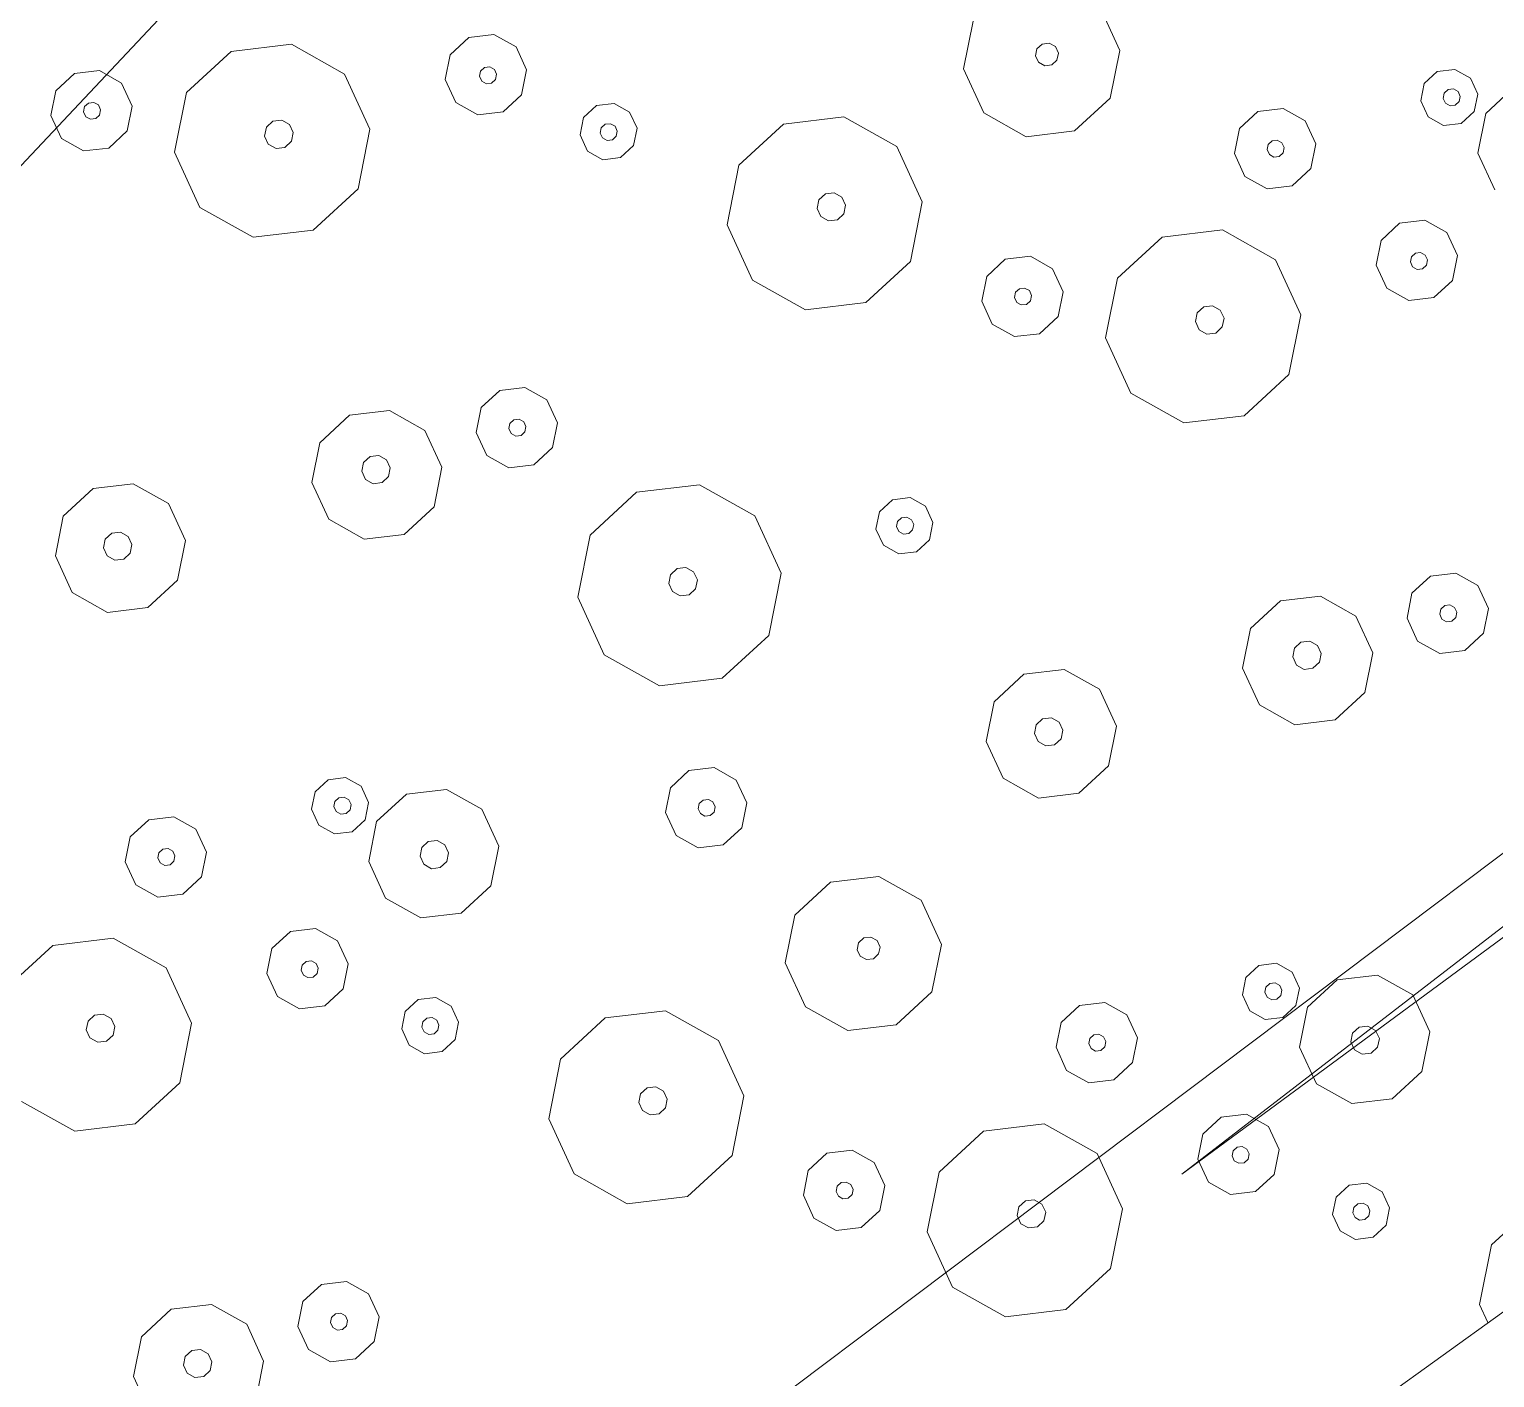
# Model space of a CAD drawing. Header units: metres. Extents: x -2858 to 512, y -1995 to 1252.
# Drawn here: x -552.408 to -549.546, y 356.21 to 358.844 of the extents above; entities that cross this region are included whole.
import ezdxf

# ---------------------------------------------------------------- set-up
doc = ezdxf.new("R2010")
doc.units = ezdxf.units.M
doc.layers.add('Calque commun', color=7, linetype='Continuous')
doc.layers.add('Calque7', color=7, linetype='Continuous')

# ---------------------------------------------------------------- blocks, each defined once
blk = doc.blocks.new('geometrebondepartleger')
at = {"layer": 'Calque7', "color": 1, "linetype": 'Continuous', "lineweight": 9}
blk.add_polyline3d([(141.2008, 124.9129, 79), (146.0805, 124.0046, 79), (151.5015, 122.9015, 79), (157.3363, 121.7891, 79), (165.9825, 119.9858, 79), (155.3815, 121.9588, 79), (170.0435, 119.0562, 79)], dxfattribs=at)
blk = doc.blocks.new('pattern')
at = {"layer": 'Calque commun', "color": 54, "linetype": 'Continuous', "lineweight": 9}
for p, q in [((95.5685, 109.3011), (95.553, 109.2654)), ((95.553, 109.2654), (95.4509, 109.2051)), ((95.4509, 109.2051), (95.3327, 109.2164)), ((95.5161, 108.9769), (95.5299, 109.0087)), ((95.5299, 109.0087), (95.5597, 109.0263)), ((95.5597, 109.0263), (95.5941, 109.023)), ((95.5941, 109.023), (95.6201, 109.0001)), ((95.5555, 108.9742), (95.5597, 108.9837)), ((95.5597, 108.9837), (95.5686, 108.989)), ((95.5686, 108.989), (95.5789, 108.988)), ((95.5789, 108.988), (95.5867, 108.9811)), ((95.5867, 108.9811), (95.589, 108.971)), ((95.6201, 109.0001), (95.6276, 108.9663)), ((95.5236, 108.9431), (95.5161, 108.9769)), ((95.5578, 108.964), (95.5555, 108.9742)), ((95.5656, 108.9571), (95.5578, 108.964)), ((95.5759, 108.9562), (95.5656, 108.9571)), ((95.5848, 108.9614), (95.5759, 108.9562)), ((95.589, 108.971), (95.5848, 108.9614)), ((95.6276, 108.9663), (95.6138, 108.9345)), ((95.5496, 108.9202), (95.5236, 108.9431)), ((95.6138, 108.9345), (95.584, 108.9169)), ((95.584, 108.9169), (95.5496, 108.9202)), ((95.2211, 108.8376), (95.2892, 108.8778)), ((95.2892, 108.8778), (95.368, 108.8703)), ((95.368, 108.8703), (95.4273, 108.818)), ((95.1897, 108.765), (95.2211, 108.8376)), ((95.4273, 108.818), (95.4445, 108.7408)), ((95.2968, 108.7732), (95.3117, 108.782)), ((95.3117, 108.782), (95.3289, 108.7804)), ((95.3289, 108.7804), (95.3419, 108.7689)), ((95.5889, 108.772), (95.6314, 108.7971)), ((95.6314, 108.7971), (95.6806, 108.7924)), ((95.6806, 108.7924), (95.7177, 108.7597)), ((95.2069, 108.6878), (95.1897, 108.765)), ((95.2899, 108.7573), (95.2968, 108.7732)), ((95.2936, 108.7405), (95.2899, 108.7573)), ((95.3456, 108.752), (95.3388, 108.7362)), ((95.3419, 108.7689), (95.3456, 108.752)), ((95.5692, 108.7266), (95.5889, 108.772)), ((95.7177, 108.7597), (95.7285, 108.7114)), ((95.3066, 108.729), (95.2936, 108.7405)), ((95.3239, 108.7274), (95.3066, 108.729)), ((95.3388, 108.7362), (95.3239, 108.7274)), ((95.4445, 108.7408), (95.413, 108.6682)), ((95.5799, 108.6784), (95.5692, 108.7266)), ((95.6301, 108.7244), (95.6342, 108.7339)), ((95.6323, 108.7143), (95.6301, 108.7244)), ((95.6342, 108.7339), (95.6432, 108.7392)), ((95.6432, 108.7392), (95.6535, 108.7382)), ((95.6535, 108.7382), (95.6613, 108.7314)), ((95.6635, 108.7212), (95.6594, 108.7117)), ((95.6613, 108.7314), (95.6635, 108.7212)), ((95.6401, 108.7074), (95.6323, 108.7143)), ((95.6505, 108.7064), (95.6401, 108.7074)), ((95.6594, 108.7117), (95.6505, 108.7064)), ((95.7285, 108.7114), (95.7088, 108.6661)), ((95.2662, 108.6355), (95.2069, 108.6878)), ((95.413, 108.6682), (95.3449, 108.628)), ((95.617, 108.6456), (95.5799, 108.6784)), ((95.7088, 108.6661), (95.6662, 108.6409)), ((95.8792, 108.6212), (95.9814, 108.6815)), ((95.9814, 108.6815), (96.0995, 108.6703)), ((96.0995, 108.6703), (96.1885, 108.5917)), ((95.3449, 108.628), (95.2662, 108.6355)), ((95.6662, 108.6409), (95.617, 108.6456)), ((95.3275, 108.5911), (95.3573, 108.6087)), ((95.3573, 108.6087), (95.3917, 108.6054)), ((95.832, 108.5123), (95.8792, 108.6212)), ((95.3137, 108.5594), (95.3275, 108.5911)), ((95.3917, 108.6054), (95.4177, 108.5825)), ((95.4177, 108.5825), (95.4252, 108.5488)), ((96.1885, 108.5917), (96.2143, 108.4759)), ((95.3212, 108.5256), (95.3137, 108.5594)), ((95.3493, 108.559), (95.3535, 108.5685)), ((95.3516, 108.5489), (95.3493, 108.559)), ((95.3535, 108.5685), (95.3624, 108.5738)), ((95.3624, 108.5738), (95.3727, 108.5728)), ((95.3727, 108.5728), (95.3805, 108.566)), ((95.3828, 108.5558), (95.3787, 108.5463)), ((95.3805, 108.566), (95.3828, 108.5558)), ((95.3472, 108.5027), (95.3212, 108.5256)), ((95.3594, 108.542), (95.3516, 108.5489)), ((95.3697, 108.541), (95.3594, 108.542)), ((95.3787, 108.5463), (95.3697, 108.541)), ((95.4252, 108.5488), (95.4114, 108.517)), ((95.9842, 108.514), (95.9991, 108.5228)), ((95.9991, 108.5228), (96.0163, 108.5211)), ((96.0163, 108.5211), (96.0293, 108.5097)), ((95.3816, 108.4994), (95.3472, 108.5027)), ((95.4114, 108.517), (95.3816, 108.4994)), ((95.8578, 108.3965), (95.832, 108.5123)), ((95.9773, 108.4981), (95.9842, 108.514)), ((95.9811, 108.4812), (95.9773, 108.4981)), ((96.0331, 108.4928), (96.0262, 108.4769)), ((96.0293, 108.5097), (96.0331, 108.4928)), ((95.994, 108.4698), (95.9811, 108.4812)), ((96.0113, 108.4681), (95.994, 108.4698)), ((96.0262, 108.4769), (96.0113, 108.4681)), ((96.2143, 108.4759), (96.1671, 108.367)), ((95.6108, 108.4201), (95.6534, 108.4453)), ((95.6534, 108.4453), (95.7026, 108.4406)), ((95.7026, 108.4406), (95.7396, 108.4079)), ((95.5911, 108.3748), (95.6108, 108.4201)), ((95.7396, 108.4079), (95.7504, 108.3596)), ((94.5289, 108.3715), (94.5715, 108.3966)), ((94.5715, 108.3966), (94.6207, 108.3919)), ((94.6207, 108.3919), (94.6578, 108.3592)), ((95.6533, 108.3696), (95.6574, 108.3792)), ((95.6574, 108.3792), (95.6664, 108.3844)), ((95.6664, 108.3844), (95.6767, 108.3835)), ((95.6767, 108.3835), (95.6845, 108.3766)), ((95.9468, 108.3179), (95.8578, 108.3965)), ((94.5092, 108.3261), (94.5289, 108.3715)), ((94.6578, 108.3592), (94.6685, 108.3109)), ((95.6019, 108.3265), (95.5911, 108.3748)), ((95.6556, 108.3595), (95.6533, 108.3696)), ((95.6633, 108.3526), (95.6556, 108.3595)), ((95.6737, 108.3517), (95.6633, 108.3526)), ((95.6826, 108.3569), (95.6737, 108.3517)), ((95.6868, 108.3665), (95.6826, 108.3569)), ((95.6845, 108.3766), (95.6868, 108.3665)), ((95.7504, 108.3596), (95.7307, 108.3142)), ((96.1671, 108.367), (96.0649, 108.3067)), ((94.52, 108.2779), (94.5092, 108.3261)), ((94.5714, 108.321), (94.5755, 108.3305)), ((94.5737, 108.3109), (94.5714, 108.321)), ((94.5755, 108.3305), (94.5845, 108.3358)), ((94.5845, 108.3358), (94.5948, 108.3348)), ((94.5948, 108.3348), (94.6026, 108.3279)), ((94.6026, 108.3279), (94.6049, 108.3178)), ((95.6389, 108.2938), (95.6019, 108.3265)), ((94.5815, 108.304), (94.5737, 108.3109)), ((94.5918, 108.303), (94.5815, 108.304)), ((94.6007, 108.3083), (94.5918, 108.303)), ((94.6049, 108.3178), (94.6007, 108.3083)), ((94.6685, 108.3109), (94.6488, 108.2656)), ((94.7439, 108.2611), (94.8121, 108.3013)), ((94.8121, 108.3013), (94.8908, 108.2938)), ((94.8908, 108.2938), (94.9501, 108.2415)), ((95.6881, 108.2891), (95.6389, 108.2938)), ((95.7307, 108.3142), (95.6881, 108.2891)), ((96.0649, 108.3067), (95.9468, 108.3179)), ((94.557, 108.2451), (94.52, 108.2779)), ((94.6488, 108.2656), (94.6063, 108.2404)), ((96.1551, 108.2452), (96.1977, 108.2703)), ((96.1977, 108.2703), (96.2469, 108.2656)), ((96.2469, 108.2656), (96.284, 108.2329)), ((94.6063, 108.2404), (94.557, 108.2451)), ((94.7125, 108.1885), (94.7439, 108.2611)), ((94.9501, 108.2415), (94.9673, 108.1643)), ((96.1354, 108.1998), (96.1551, 108.2452)), ((96.2017, 108.2042), (96.2107, 108.2095)), ((96.2107, 108.2095), (96.221, 108.2085)), ((96.221, 108.2085), (96.2288, 108.2016)), ((96.284, 108.2329), (96.2947, 108.1846)), ((94.7297, 108.1113), (94.7125, 108.1885)), ((94.8055, 108.1712), (94.8124, 108.187)), ((94.8124, 108.187), (94.8273, 108.1958)), ((94.8273, 108.1958), (94.8445, 108.1942)), ((94.8445, 108.1942), (94.8575, 108.1828)), ((94.8575, 108.1828), (94.8612, 108.1659)), ((96.1462, 108.1515), (96.1354, 108.1998)), ((96.1976, 108.1947), (96.2017, 108.2042)), ((96.1999, 108.1845), (96.1976, 108.1947)), ((96.2077, 108.1777), (96.1999, 108.1845)), ((96.218, 108.1767), (96.2077, 108.1777)), ((96.2269, 108.182), (96.218, 108.1767)), ((96.2311, 108.1915), (96.2269, 108.182)), ((96.2288, 108.2016), (96.2311, 108.1915)), ((96.2947, 108.1846), (96.275, 108.1393)), ((94.8092, 108.1543), (94.8055, 108.1712)), ((94.8222, 108.1428), (94.8092, 108.1543)), ((94.8543, 108.15), (94.8394, 108.1412)), ((94.8612, 108.1659), (94.8543, 108.15)), ((94.9673, 108.1643), (94.9359, 108.0917)), ((96.1832, 108.1188), (96.1462, 108.1515)), ((94.8394, 108.1412), (94.8222, 108.1428)), ((96.275, 108.1393), (96.2325, 108.1141)), ((94.789, 108.059), (94.7297, 108.1113)), ((94.9359, 108.0917), (94.8677, 108.0515)), ((96.2325, 108.1141), (96.1832, 108.1188)), ((94.8677, 108.0515), (94.789, 108.059)), ((95.7302, 108.0132), (95.8119, 108.0614)), ((95.8119, 108.0614), (95.9064, 108.0524)), ((95.9064, 108.0524), (95.9776, 107.9896)), ((95.1845, 107.9836), (95.2526, 108.0238)), ((95.2526, 108.0238), (95.3314, 108.0163)), ((95.3314, 108.0163), (95.3907, 107.9639)), ((95.6924, 107.9261), (95.7302, 108.0132)), ((95.1531, 107.911), (95.1845, 107.9836)), ((95.9776, 107.9896), (95.9982, 107.8969)), ((96.2077, 107.9232), (96.3099, 107.9836)), ((96.3099, 107.9836), (96.428, 107.9723)), ((95.3907, 107.9639), (95.4079, 107.8867)), ((96.428, 107.9723), (96.517, 107.8938)), ((95.2604, 107.911), (95.2753, 107.9198)), ((95.2753, 107.9198), (95.2925, 107.9182)), ((95.713, 107.8334), (95.6924, 107.9261)), ((95.8086, 107.9147), (95.8141, 107.9274)), ((95.8141, 107.9274), (95.826, 107.9344)), ((95.826, 107.9344), (95.8398, 107.9331)), ((95.8398, 107.9331), (95.8502, 107.924)), ((95.8502, 107.924), (95.8532, 107.9105)), ((96.1605, 107.8144), (96.2077, 107.9232)), ((94.0557, 107.8668), (94.0982, 107.8919)), ((94.0982, 107.8919), (94.1475, 107.8872)), ((95.1702, 107.8338), (95.1531, 107.911)), ((95.2535, 107.8951), (95.2604, 107.911)), ((95.2572, 107.8782), (95.2535, 107.8951)), ((95.2925, 107.9182), (95.3055, 107.9067)), ((95.3055, 107.9067), (95.3092, 107.8898)), ((95.8116, 107.9012), (95.8086, 107.9147)), ((95.822, 107.892), (95.8116, 107.9012)), ((95.8358, 107.8907), (95.822, 107.892)), ((95.8477, 107.8978), (95.8358, 107.8907)), ((95.8532, 107.9105), (95.8477, 107.8978)), ((95.9982, 107.8969), (95.9604, 107.8098)), ((96.517, 107.8938), (96.5428, 107.778)), ((94.036, 107.8214), (94.0557, 107.8668)), ((94.1475, 107.8872), (94.1845, 107.8545)), ((95.2702, 107.8668), (95.2572, 107.8782)), ((95.2874, 107.8651), (95.2702, 107.8668)), ((95.3023, 107.8739), (95.2874, 107.8651)), ((95.3092, 107.8898), (95.3023, 107.8739)), ((95.4079, 107.8867), (95.3764, 107.8141)), ((93.9113, 107.8356), (93.8799, 107.763)), ((94.101, 107.8287), (94.11, 107.834)), ((94.11, 107.834), (94.1203, 107.833)), ((94.1845, 107.8545), (94.1953, 107.8062)), ((94.0468, 107.7732), (94.036, 107.8214)), ((94.0969, 107.8192), (94.101, 107.8287)), ((94.0992, 107.8091), (94.0969, 107.8192)), ((94.1069, 107.8022), (94.0992, 107.8091)), ((94.1262, 107.8065), (94.1173, 107.8012)), ((94.1203, 107.833), (94.1281, 107.8262)), ((94.1304, 107.816), (94.1262, 107.8065)), ((94.1281, 107.8262), (94.1304, 107.816)), ((94.1953, 107.8062), (94.1756, 107.7609)), ((95.2296, 107.7814), (95.1702, 107.8338)), ((95.3764, 107.8141), (95.3083, 107.7739)), ((95.7842, 107.7706), (95.713, 107.8334)), ((95.9604, 107.8098), (95.8787, 107.7616)), ((96.1863, 107.6985), (96.1605, 107.8144)), ((96.3058, 107.8002), (96.3127, 107.816)), ((96.3127, 107.816), (96.3276, 107.8248)), ((96.3276, 107.8248), (96.3448, 107.8232)), ((96.3448, 107.8232), (96.3578, 107.8117)), ((96.3578, 107.8117), (96.3615, 107.7948)), ((94.1173, 107.8012), (94.1069, 107.8022)), ((95.3083, 107.7739), (95.2296, 107.7814)), ((96.3095, 107.7833), (96.3058, 107.8002)), ((96.3225, 107.7718), (96.3095, 107.7833)), ((96.3546, 107.779), (96.3397, 107.7702)), ((96.3615, 107.7948), (96.3546, 107.779)), ((96.5428, 107.778), (96.4955, 107.6691)), ((93.8799, 107.763), (93.8117, 107.7228)), ((94.0838, 107.7404), (94.0468, 107.7732)), ((94.1756, 107.7609), (94.133, 107.7357)), ((94.3461, 107.716), (94.4482, 107.7763)), ((94.4482, 107.7763), (94.5664, 107.7651)), ((94.5664, 107.7651), (94.6553, 107.6865)), ((95.8787, 107.7616), (95.7842, 107.7706)), ((96.3397, 107.7702), (96.3225, 107.7718)), ((93.8117, 107.7228), (93.733, 107.7303)), ((94.133, 107.7357), (94.0838, 107.7404)), ((93.7943, 107.6859), (93.8241, 107.7035)), ((93.8241, 107.7035), (93.8585, 107.7002)), ((93.8585, 107.7002), (93.8845, 107.6773)), ((94.2989, 107.6071), (94.3461, 107.716)), ((96.2752, 107.62), (96.1863, 107.6985)), ((97.0046, 107.6803), (97.0471, 107.7055)), ((97.0471, 107.7055), (97.0964, 107.7008)), ((97.0964, 107.7008), (97.1334, 107.668)), ((93.7805, 107.6542), (93.7943, 107.6859)), ((93.8162, 107.6538), (93.8203, 107.6633)), ((93.8203, 107.6633), (93.8292, 107.6686)), ((93.8292, 107.6686), (93.8396, 107.6676)), ((93.8396, 107.6676), (93.8474, 107.6608)), ((93.8845, 107.6773), (93.892, 107.6436)), ((94.6553, 107.6865), (94.6811, 107.5707)), ((96.4955, 107.6691), (96.3934, 107.6087)), ((96.9849, 107.635), (97.0046, 107.6803)), ((97.1334, 107.668), (97.1442, 107.6198)), ((93.788, 107.6204), (93.7805, 107.6542)), ((93.8184, 107.6437), (93.8162, 107.6538)), ((93.8262, 107.6368), (93.8184, 107.6437)), ((93.8365, 107.6358), (93.8262, 107.6368)), ((93.8455, 107.6411), (93.8365, 107.6358)), ((93.8496, 107.6506), (93.8455, 107.6411)), ((93.8474, 107.6608), (93.8496, 107.6506)), ((93.892, 107.6436), (93.8782, 107.6118)), ((96.9956, 107.5867), (96.9849, 107.635)), ((97.0471, 107.6298), (97.0512, 107.6394)), ((97.0512, 107.6394), (97.0602, 107.6446)), ((97.0602, 107.6446), (97.0705, 107.6437)), ((97.0705, 107.6437), (97.0783, 107.6368)), ((97.0783, 107.6368), (97.0805, 107.6266)), ((93.814, 107.5975), (93.788, 107.6204)), ((93.8782, 107.6118), (93.8484, 107.5942)), ((94.3247, 107.4913), (94.2989, 107.6071)), ((94.4441, 107.5929), (94.451, 107.6088)), ((94.451, 107.6088), (94.4659, 107.6176)), ((94.4659, 107.6176), (94.4832, 107.6159)), ((94.4832, 107.6159), (94.4961, 107.6045)), ((96.3934, 107.6087), (96.2752, 107.62)), ((97.0493, 107.6197), (97.0471, 107.6298)), ((97.0571, 107.6128), (97.0493, 107.6197)), ((97.0675, 107.6118), (97.0571, 107.6128)), ((97.0764, 107.6171), (97.0675, 107.6118)), ((97.0805, 107.6266), (97.0764, 107.6171)), ((97.1442, 107.6198), (97.1245, 107.5744)), ((97.2196, 107.57), (97.2877, 107.6102)), ((93.8484, 107.5942), (93.814, 107.5975)), ((94.4479, 107.576), (94.4441, 107.5929)), ((94.4999, 107.5876), (94.493, 107.5717)), ((94.4961, 107.6045), (94.4999, 107.5876)), ((97.0327, 107.554), (96.9956, 107.5867)), ((94.4609, 107.5646), (94.4479, 107.576)), ((94.4781, 107.5629), (94.4609, 107.5646)), ((94.493, 107.5717), (94.4781, 107.5629)), ((94.6811, 107.5707), (94.6339, 107.4618)), ((95.778, 107.5459), (95.8206, 107.571)), ((95.8206, 107.571), (95.8698, 107.5663)), ((95.8698, 107.5663), (95.9069, 107.5336)), ((97.0819, 107.5493), (97.0327, 107.554)), ((97.1245, 107.5744), (97.0819, 107.5493)), ((97.1881, 107.4974), (97.2196, 107.57)), ((94.0776, 107.5149), (94.1202, 107.5401)), ((94.1202, 107.5401), (94.1694, 107.5354)), ((94.1694, 107.5354), (94.2065, 107.5027)), ((95.7584, 107.5005), (95.778, 107.5459)), ((95.9069, 107.5336), (95.9176, 107.4853)), ((94.0579, 107.4696), (94.0776, 107.5149)), ((94.2065, 107.5027), (94.2172, 107.4544)), ((94.4136, 107.4128), (94.3247, 107.4913)), ((95.7691, 107.4522), (95.7584, 107.5005)), ((95.8206, 107.4954), (95.8247, 107.5049)), ((95.8228, 107.4853), (95.8206, 107.4954)), ((95.8247, 107.5049), (95.8336, 107.5102)), ((95.8336, 107.5102), (95.844, 107.5092)), ((95.844, 107.5092), (95.8518, 107.5023)), ((95.854, 107.4922), (95.8499, 107.4827)), ((95.8518, 107.5023), (95.854, 107.4922)), ((97.2053, 107.4202), (97.1881, 107.4974)), ((97.2811, 107.48), (97.288, 107.4959)), ((97.288, 107.4959), (97.3029, 107.5047)), ((97.3029, 107.5047), (97.3202, 107.503)), ((97.3202, 107.503), (97.3331, 107.4916)), ((97.3331, 107.4916), (97.3369, 107.4747)), ((94.0687, 107.4213), (94.0579, 107.4696)), ((94.1201, 107.4644), (94.1243, 107.474)), ((94.1224, 107.4543), (94.1201, 107.4644)), ((94.1243, 107.474), (94.1332, 107.4793)), ((94.1332, 107.4793), (94.1435, 107.4783)), ((94.1435, 107.4783), (94.1513, 107.4714)), ((94.1513, 107.4714), (94.1536, 107.4613)), ((94.6339, 107.4618), (94.5317, 107.4015)), ((95.1273, 107.451), (95.1571, 107.4686)), ((95.1571, 107.4686), (95.1916, 107.4653)), ((95.1916, 107.4653), (95.2175, 107.4424)), ((95.8306, 107.4784), (95.8228, 107.4853)), ((95.8409, 107.4774), (95.8306, 107.4784)), ((95.8499, 107.4827), (95.8409, 107.4774)), ((95.9176, 107.4853), (95.898, 107.44)), ((97.2849, 107.4631), (97.2811, 107.48)), ((97.2979, 107.4517), (97.2849, 107.4631)), ((97.3369, 107.4747), (97.33, 107.4588)), ((97.443, 107.4731), (97.4115, 107.4005)), ((94.1302, 107.4474), (94.1224, 107.4543)), ((94.1405, 107.4465), (94.1302, 107.4474)), ((94.1494, 107.4517), (94.1405, 107.4465)), ((94.1536, 107.4613), (94.1494, 107.4517)), ((94.2172, 107.4544), (94.1975, 107.409)), ((95.1135, 107.4193), (95.1273, 107.451)), ((95.2175, 107.4424), (95.225, 107.4087)), ((95.8062, 107.4195), (95.7691, 107.4522)), ((95.898, 107.44), (95.8554, 107.4148)), ((97.3151, 107.45), (97.2979, 107.4517)), ((97.33, 107.4588), (97.3151, 107.45)), ((94.1058, 107.3886), (94.0687, 107.4213)), ((94.1975, 107.409), (94.155, 107.3839)), ((94.5317, 107.4015), (94.4136, 107.4128)), ((95.121, 107.3855), (95.1135, 107.4193)), ((95.1513, 107.4164), (95.1554, 107.4259)), ((95.1536, 107.4063), (95.1513, 107.4164)), ((95.1613, 107.3994), (95.1536, 107.4063)), ((95.1554, 107.4259), (95.1644, 107.4312)), ((95.1644, 107.4312), (95.1747, 107.4302)), ((95.1747, 107.4302), (95.1825, 107.4234)), ((95.1847, 107.4132), (95.1806, 107.4037)), ((95.1825, 107.4234), (95.1847, 107.4132)), ((95.225, 107.4087), (95.2113, 107.3769)), ((95.8554, 107.4148), (95.8062, 107.4195)), ((96.4586, 107.3805), (96.4724, 107.4123)), ((96.4724, 107.4123), (96.5022, 107.4299)), ((96.5022, 107.4299), (96.5366, 107.4266)), ((96.5366, 107.4266), (96.5626, 107.4037)), ((97.2646, 107.3678), (97.2053, 107.4202)), ((94.155, 107.3839), (94.1058, 107.3886)), ((95.147, 107.3626), (95.121, 107.3855)), ((95.1717, 107.3984), (95.1613, 107.3994)), ((95.1806, 107.4037), (95.1717, 107.3984)), ((95.2113, 107.3769), (95.1814, 107.3593)), ((96.4661, 107.3468), (96.4586, 107.3805)), ((96.498, 107.3778), (96.5022, 107.3873)), ((96.5003, 107.3677), (96.498, 107.3778)), ((96.5022, 107.3873), (96.5111, 107.3926)), ((96.5111, 107.3926), (96.5214, 107.3916)), ((96.5214, 107.3916), (96.5292, 107.3847)), ((96.5292, 107.3847), (96.5315, 107.3746)), ((96.5626, 107.4037), (96.5701, 107.3699)), ((97.4115, 107.4005), (97.3434, 107.3603)), ((94.6219, 107.34), (94.6645, 107.3651)), ((94.6645, 107.3651), (94.7137, 107.3604)), ((94.7137, 107.3604), (94.7508, 107.3277)), ((95.1814, 107.3593), (95.147, 107.3626)), ((95.399, 107.2967), (95.5054, 107.3595)), ((95.5054, 107.3595), (95.6285, 107.3478)), ((95.6285, 107.3478), (95.7211, 107.266)), ((96.5081, 107.3608), (96.5003, 107.3677)), ((96.5184, 107.3598), (96.5081, 107.3608)), ((96.5273, 107.3651), (96.5184, 107.3598)), ((96.5315, 107.3746), (96.5273, 107.3651)), ((96.5701, 107.3699), (96.5563, 107.3382)), ((97.3434, 107.3603), (97.2646, 107.3678)), ((94.6022, 107.2946), (94.6219, 107.34)), ((94.7508, 107.3277), (94.7615, 107.2794)), ((96.4921, 107.3239), (96.4661, 107.3468)), ((96.5265, 107.3206), (96.4921, 107.3239)), ((96.5563, 107.3382), (96.5265, 107.3206)), ((94.613, 107.2463), (94.6022, 107.2946)), ((94.6644, 107.2895), (94.6686, 107.299)), ((94.6686, 107.299), (94.6775, 107.3043)), ((94.6775, 107.3043), (94.6879, 107.3033)), ((94.6879, 107.3033), (94.6956, 107.2964)), ((94.6956, 107.2964), (94.6979, 107.2863)), ((95.3498, 107.1833), (95.399, 107.2967)), ((94.6667, 107.2793), (94.6644, 107.2895)), ((94.6745, 107.2725), (94.6667, 107.2793)), ((94.6848, 107.2715), (94.6745, 107.2725)), ((94.6938, 107.2768), (94.6848, 107.2715)), ((94.6979, 107.2863), (94.6938, 107.2768)), ((94.7615, 107.2794), (94.7419, 107.2341)), ((95.7211, 107.266), (95.748, 107.1453)), ((96.1636, 107.2412), (96.2317, 107.2815)), ((96.2317, 107.2815), (96.3105, 107.274)), ((96.3105, 107.274), (96.3698, 107.2216)), ((94.6501, 107.2136), (94.613, 107.2463)), ((94.7419, 107.2341), (94.6993, 107.2089)), ((96.1322, 107.1687), (96.1636, 107.2412)), ((94.6993, 107.2089), (94.6501, 107.2136)), ((96.3698, 107.2216), (96.387, 107.1444)), ((95.3767, 107.0626), (95.3498, 107.1833)), ((95.511, 107.1675), (95.5179, 107.1834)), ((95.5179, 107.1834), (95.5328, 107.1922)), ((95.5328, 107.1922), (95.5501, 107.1906)), ((95.5501, 107.1906), (95.563, 107.1791)), ((95.563, 107.1791), (95.5668, 107.1622)), ((96.2324, 107.161), (96.2393, 107.1769)), ((96.2393, 107.1769), (96.2542, 107.1857)), ((96.2542, 107.1857), (96.2714, 107.184)), ((96.2714, 107.184), (96.2844, 107.1726)), ((96.5313, 107.1756), (96.5739, 107.2008)), ((96.5739, 107.2008), (96.6231, 107.1961)), ((96.6231, 107.1961), (96.6602, 107.1633)), ((94.197, 107.108), (94.2787, 107.1562)), ((94.2787, 107.1562), (94.3732, 107.1472)), ((94.3732, 107.1472), (94.4444, 107.0844)), ((95.5148, 107.1507), (95.511, 107.1675)), ((95.5278, 107.1392), (95.5148, 107.1507)), ((95.5668, 107.1622), (95.5599, 107.1464)), ((96.1494, 107.0915), (96.1322, 107.1687)), ((96.2362, 107.1441), (96.2324, 107.161)), ((96.2881, 107.1557), (96.2812, 107.1398)), ((96.2844, 107.1726), (96.2881, 107.1557)), ((96.5117, 107.1302), (96.5313, 107.1756)), ((96.6602, 107.1633), (96.671, 107.1151)), ((95.545, 107.1376), (95.5278, 107.1392)), ((95.5599, 107.1464), (95.545, 107.1376)), ((95.748, 107.1453), (95.6989, 107.0319)), ((96.2491, 107.1326), (96.2362, 107.1441)), ((96.2663, 107.131), (96.2491, 107.1326)), ((96.2812, 107.1398), (96.2663, 107.131)), ((96.387, 107.1444), (96.3555, 107.0718)), ((96.5224, 107.082), (96.5117, 107.1302)), ((96.5726, 107.1281), (96.5767, 107.1376)), ((96.5748, 107.1179), (96.5726, 107.1281)), ((96.5767, 107.1376), (96.5856, 107.1429)), ((96.5856, 107.1429), (96.596, 107.1419)), ((96.596, 107.1419), (96.6038, 107.135)), ((96.606, 107.1249), (96.6019, 107.1153)), ((96.6038, 107.135), (96.606, 107.1249)), ((94.1592, 107.0209), (94.197, 107.108)), ((96.2087, 107.0391), (96.1494, 107.0915)), ((96.5826, 107.1111), (96.5748, 107.1179)), ((96.593, 107.1101), (96.5826, 107.1111)), ((96.6019, 107.1153), (96.593, 107.1101)), ((96.671, 107.1151), (96.6513, 107.0697)), ((94.4444, 107.0844), (94.465, 106.9917)), ((94.6745, 107.018), (94.7767, 107.0784)), ((94.7767, 107.0784), (94.8948, 107.0671)), ((94.8948, 107.0671), (94.9838, 106.9886)), ((95.4694, 106.9808), (95.3767, 107.0626)), ((96.3555, 107.0718), (96.2874, 107.0316)), ((96.5595, 107.0493), (96.5224, 107.082)), ((96.6513, 107.0697), (96.6087, 107.0446)), ((96.8217, 107.0248), (96.9239, 107.0852)), ((96.9239, 107.0852), (97.042, 107.0739)), ((97.042, 107.0739), (97.131, 106.9954)), ((96.2874, 107.0316), (96.2087, 107.0391)), ((96.6087, 107.0446), (96.5595, 107.0493)), ((94.2754, 107.0095), (94.2809, 107.0222)), ((94.2785, 106.996), (94.2754, 107.0095)), ((94.2809, 107.0222), (94.2929, 107.0293)), ((94.2929, 107.0293), (94.3066, 107.0279)), ((94.3066, 107.0279), (94.317, 107.0188)), ((94.32, 107.0053), (94.3145, 106.9926)), ((94.317, 107.0188), (94.32, 107.0053)), ((94.6273, 106.9092), (94.6745, 107.018)), ((95.6989, 107.0319), (95.5924, 106.9691)), ((96.27, 106.9948), (96.2998, 107.0124)), ((96.2998, 107.0124), (96.3342, 107.0091)), ((96.3342, 107.0091), (96.3602, 106.9862)), ((96.7745, 106.916), (96.8217, 107.0248)), ((94.2888, 106.9868), (94.2785, 106.996)), ((94.3026, 106.9855), (94.2888, 106.9868)), ((94.3145, 106.9926), (94.3026, 106.9855)), ((94.465, 106.9917), (94.4273, 106.9047)), ((94.9838, 106.9886), (95.0096, 106.8728)), ((95.5924, 106.9691), (95.4694, 106.9808)), ((96.2562, 106.963), (96.27, 106.9948)), ((96.296, 106.9722), (96.3049, 106.9775)), ((96.3049, 106.9775), (96.3152, 106.9765)), ((96.3152, 106.9765), (96.323, 106.9696)), ((96.3602, 106.9862), (96.3677, 106.9524)), ((97.131, 106.9954), (97.1568, 106.8795)), ((96.2637, 106.9292), (96.2562, 106.963)), ((96.2918, 106.9626), (96.296, 106.9722)), ((96.2941, 106.9525), (96.2918, 106.9626)), ((96.3019, 106.9456), (96.2941, 106.9525)), ((96.3212, 106.9499), (96.3122, 106.9447)), ((96.3253, 106.9595), (96.3212, 106.9499)), ((96.323, 106.9696), (96.3253, 106.9595)), ((96.3677, 106.9524), (96.3539, 106.9206)), ((94.7795, 106.9108), (94.7944, 106.9196)), ((94.7944, 106.9196), (94.8116, 106.918)), ((96.2896, 106.9063), (96.2637, 106.9292)), ((96.3122, 106.9447), (96.3019, 106.9456)), ((96.3539, 106.9206), (96.3241, 106.9031)), ((96.9267, 106.9176), (96.9416, 106.9264)), ((96.9416, 106.9264), (96.9588, 106.9248)), ((96.9588, 106.9248), (96.9718, 106.9133)), ((94.4273, 106.9047), (94.3455, 106.8564)), ((94.6531, 106.7934), (94.6273, 106.9092)), ((94.7726, 106.895), (94.7795, 106.9108)), ((94.7764, 106.8781), (94.7726, 106.895)), ((94.8116, 106.918), (94.8246, 106.9065)), ((94.8283, 106.8896), (94.8215, 106.8738)), ((94.8246, 106.9065), (94.8283, 106.8896)), ((96.3241, 106.9031), (96.2896, 106.9063)), ((96.8003, 106.8001), (96.7745, 106.916)), ((96.9198, 106.9017), (96.9267, 106.9176)), ((96.9236, 106.8848), (96.9198, 106.9017)), ((96.9756, 106.8964), (96.9687, 106.8806)), ((96.9718, 106.9133), (96.9756, 106.8964)), ((94.7893, 106.8666), (94.7764, 106.8781)), ((94.8066, 106.865), (94.7893, 106.8666)), ((94.8215, 106.8738), (94.8066, 106.865)), ((95.0096, 106.8728), (94.9624, 106.7639)), ((96.9365, 106.8734), (96.9236, 106.8848)), ((96.9538, 106.8718), (96.9365, 106.8734)), ((96.9687, 106.8806), (96.9538, 106.8718)), ((96.5533, 106.8238), (96.5958, 106.8489)), ((96.5958, 106.8489), (96.6451, 106.8442)), ((96.6451, 106.8442), (96.6821, 106.8115)), ((96.5336, 106.7784), (96.5533, 106.8238)), ((96.6821, 106.8115), (96.6929, 106.7632)), ((94.7421, 106.7148), (94.6531, 106.7934)), ((95.4517, 106.7298), (95.4714, 106.7751)), ((95.4714, 106.7751), (95.514, 106.8003)), ((95.514, 106.8003), (95.5632, 106.7956)), ((95.5632, 106.7956), (95.6003, 106.7628)), ((96.5444, 106.7301), (96.5336, 106.7784)), ((96.5958, 106.7733), (96.5999, 106.7828)), ((96.5999, 106.7828), (96.6089, 106.7881)), ((96.6089, 106.7881), (96.6192, 106.7871)), ((96.6192, 106.7871), (96.627, 106.7802)), ((96.627, 106.7802), (96.6292, 106.7701)), ((96.8893, 106.7216), (96.8003, 106.8001)), ((94.9624, 106.7639), (94.8602, 106.7036)), ((95.6003, 106.7628), (95.611, 106.7146)), ((96.5981, 106.7632), (96.5958, 106.7733)), ((96.6058, 106.7563), (96.5981, 106.7632)), ((96.6162, 106.7553), (96.6058, 106.7563)), ((96.6251, 106.7606), (96.6162, 106.7553)), ((96.6292, 106.7701), (96.6251, 106.7606)), ((96.6929, 106.7632), (96.6732, 106.7179)), ((95.4625, 106.6815), (95.4517, 106.7298)), ((95.5139, 106.7246), (95.518, 106.7342)), ((95.5162, 106.7145), (95.5139, 106.7246)), ((95.518, 106.7342), (95.527, 106.7394)), ((95.527, 106.7394), (95.5373, 106.7385)), ((95.5373, 106.7385), (95.5451, 106.7316)), ((95.5474, 106.7215), (95.5432, 106.7119)), ((95.5451, 106.7316), (95.5474, 106.7215)), ((96.5814, 106.6974), (96.5444, 106.7301)), ((96.6732, 106.7179), (96.6306, 106.6927)), ((97.0074, 106.7103), (96.8893, 106.7216)), ((94.8602, 106.7036), (94.7421, 106.7148)), ((95.524, 106.7076), (95.5162, 106.7145)), ((95.5343, 106.7066), (95.524, 106.7076)), ((95.5432, 106.7119), (95.5343, 106.7066)), ((95.611, 106.7146), (95.5913, 106.6692)), ((95.6864, 106.6648), (95.7546, 106.705)), ((95.7546, 106.705), (95.8333, 106.6975)), ((95.8333, 106.6975), (95.8926, 106.6451)), ((96.6306, 106.6927), (96.5814, 106.6974)), ((95.4995, 106.6488), (95.4625, 106.6815)), ((95.5913, 106.6692), (95.5488, 106.6441)), ((95.655, 106.5922), (95.6864, 106.6648)), ((95.5488, 106.6441), (95.4995, 106.6488)), ((95.8926, 106.6451), (95.9098, 106.5679)), ((95.6722, 106.515), (95.655, 106.5922)), ((95.748, 106.5748), (95.7549, 106.5907)), ((95.7517, 106.5579), (95.748, 106.5748)), ((95.7549, 106.5907), (95.7698, 106.5995)), ((95.7698, 106.5995), (95.787, 106.5978)), ((95.787, 106.5978), (95.7999, 106.5864)), ((95.7999, 106.5864), (95.8037, 106.5695)), ((95.7647, 106.5465), (95.7517, 106.5579)), ((95.7819, 106.5448), (95.7647, 106.5465)), ((95.7968, 106.5536), (95.7819, 106.5448)), ((95.8037, 106.5695), (95.7968, 106.5536)), ((95.9098, 106.5679), (95.8783, 106.4953)), ((94.9392, 106.5071), (94.969, 106.5247)), ((94.969, 106.5247), (95.0034, 106.5214)), ((95.0034, 106.5214), (95.0294, 106.4985)), ((94.9254, 106.4753), (94.9392, 106.5071)), ((95.0294, 106.4985), (95.0369, 106.4647)), ((95.7315, 106.4626), (95.6722, 106.515)), ((95.8783, 106.4953), (95.8102, 106.4551)), ((94.9329, 106.4416), (94.9254, 106.4753)), ((94.9649, 106.4726), (94.969, 106.4821)), ((94.9671, 106.4625), (94.9649, 106.4726)), ((94.9749, 106.4556), (94.9671, 106.4625)), ((94.969, 106.4821), (94.9779, 106.4874)), ((94.9779, 106.4874), (94.9883, 106.4864)), ((94.9883, 106.4864), (94.996, 106.4795)), ((94.9983, 106.4694), (94.9942, 106.4599)), ((94.996, 106.4795), (94.9983, 106.4694)), ((95.0369, 106.4647), (95.0231, 106.433)), ((95.8102, 106.4551), (95.7315, 106.4626)), ((94.9589, 106.4187), (94.9329, 106.4416)), ((94.9852, 106.4546), (94.9749, 106.4556)), ((94.9942, 106.4599), (94.9852, 106.4546)), ((95.0231, 106.433), (94.9933, 106.4154)), ((94.9933, 106.4154), (94.9589, 106.4187)), ((96.127, 106.3872), (96.1951, 106.4274)), ((96.1951, 106.4274), (96.2739, 106.4199)), ((96.2739, 106.4199), (96.3332, 106.3675)), ((96.0956, 106.3146), (96.127, 106.3872)), ((96.3332, 106.3675), (96.3504, 106.2903)), ((96.2029, 106.3146), (96.2178, 106.3234)), ((96.2178, 106.3234), (96.235, 106.3218)), ((96.235, 106.3218), (96.248, 106.3103)), ((94.9982, 106.2704), (95.0407, 106.2956)), ((95.0407, 106.2956), (95.09, 106.2909)), ((95.09, 106.2909), (95.127, 106.2581)), ((96.1128, 106.2374), (96.0956, 106.3146)), ((96.196, 106.2988), (96.2029, 106.3146)), ((96.1997, 106.2819), (96.196, 106.2988)), ((96.2517, 106.2934), (96.2448, 106.2776)), ((96.248, 106.3103), (96.2517, 106.2934)), ((96.3504, 106.2903), (96.3189, 106.2178)), ((94.9785, 106.2251), (94.9982, 106.2704)), ((96.2127, 106.2704), (96.1997, 106.2819)), ((96.2299, 106.2688), (96.2127, 106.2704)), ((96.2448, 106.2776), (96.2299, 106.2688)), ((95.0394, 106.2229), (95.0435, 106.2324)), ((95.0435, 106.2324), (95.0525, 106.2377)), ((95.0525, 106.2377), (95.0628, 106.2367)), ((95.0628, 106.2367), (95.0706, 106.2298)), ((95.127, 106.2581), (95.1378, 106.2099)), ((96.1721, 106.185), (96.1128, 106.2374)), ((94.9893, 106.1768), (94.9785, 106.2251)), ((95.0417, 106.2127), (95.0394, 106.2229)), ((95.0494, 106.2059), (95.0417, 106.2127)), ((95.0598, 106.2049), (95.0494, 106.2059)), ((95.0687, 106.2101), (95.0598, 106.2049)), ((95.0729, 106.2197), (95.0687, 106.2101)), ((95.0706, 106.2298), (95.0729, 106.2197)), ((95.1378, 106.2099), (95.1181, 106.1645)), ((96.3189, 106.2178), (96.2508, 106.1775)), ((95.0263, 106.1441), (94.9893, 106.1768)), ((95.2886, 106.1196), (95.3907, 106.18)), ((95.3907, 106.18), (95.5089, 106.1687)), ((96.2508, 106.1775), (96.1721, 106.185)), ((95.1181, 106.1645), (95.0755, 106.1394)), ((95.5089, 106.1687), (95.5978, 106.0902)), ((95.0755, 106.1394), (95.0263, 106.1441)), ((95.2413, 106.0108), (95.2886, 106.1196)), ((95.5978, 106.0902), (95.6236, 105.9743)), ((95.2672, 105.8949), (95.2413, 106.0108)), ((95.3866, 105.9965), (95.3935, 106.0124)), ((95.3935, 106.0124), (95.4084, 106.0212)), ((95.4084, 106.0212), (95.4257, 106.0196)), ((95.4257, 106.0196), (95.4386, 106.0081)), ((95.4386, 106.0081), (95.4424, 105.9912)), ((95.3904, 105.9797), (95.3866, 105.9965)), ((95.4034, 105.9682), (95.3904, 105.9797)), ((95.4355, 105.9754), (95.4206, 105.9666)), ((95.4424, 105.9912), (95.4355, 105.9754)), ((95.6236, 105.9743), (95.5764, 105.8655)), ((95.4206, 105.9666), (95.4034, 105.9682)), ((95.3561, 105.8164), (95.2672, 105.8949)), ((95.5764, 105.8655), (95.4742, 105.8051)), ((95.4742, 105.8051), (95.3561, 105.8164)), ((95.5644, 105.7436), (95.607, 105.7687)), ((95.607, 105.7687), (95.6562, 105.7641)), ((95.6562, 105.7641), (95.6933, 105.7313)), ((95.5447, 105.6982), (95.5644, 105.7436)), ((95.6933, 105.7313), (95.704, 105.6831)), ((95.5555, 105.65), (95.5447, 105.6982)), ((95.6069, 105.6931), (95.6111, 105.7026)), ((95.6092, 105.683), (95.6069, 105.6931)), ((95.6111, 105.7026), (95.62, 105.7079)), ((95.62, 105.7079), (95.6303, 105.7069)), ((95.6303, 105.7069), (95.6381, 105.7001)), ((95.6404, 105.6899), (95.6363, 105.6804)), ((95.6381, 105.7001), (95.6404, 105.6899)), ((95.617, 105.6761), (95.6092, 105.683)), ((95.6273, 105.6751), (95.617, 105.6761)), ((95.6363, 105.6804), (95.6273, 105.6751)), ((95.704, 105.6831), (95.6844, 105.6377)), ((95.5926, 105.6173), (95.5555, 105.65)), ((95.6844, 105.6377), (95.6418, 105.6126)), ((95.6418, 105.6126), (95.5926, 105.6173))]:
    blk.add_line(p, q, dxfattribs=at)
at = {"layer": 'Calque commun', "color": 7, "linetype": 'Continuous', "lineweight": 9}
mesh = blk.add_polyface(dxfattribs=at)
corners = [(70.8497, 113.5412), (53.8349, 19.1692), (74.7282, 106.3237), (76.0435, 113.5984), (74.769, 106.1763), (58.8077, 18.2701), (114.1703, 105.207), (114.1703, 98.5387)]
mesh.append_faces([[corners[k] for k in face] for face in [(3, 4, 6)]], dxfattribs={"vtx0": -1, "vtx1": -1, "color": 7})
mesh.append_faces([[corners[k] for k in face] for face in [(3, 2, 4)]], dxfattribs={"vtx0": -1, "vtx2": -1, "color": 7})
mesh.append_faces([[corners[k] for k in face] for face in [(5, 2, 1)]], dxfattribs={"vtx1": -1, "color": 7})
mesh.append_faces([[corners[k] for k in face] for face in [(0, 1, 2), (3, 0, 2)]], dxfattribs={"vtx1": -1, "vtx2": -1, "color": 7})
mesh.append_faces([[corners[k] for k in face] for face in [(4, 7, 6)]], dxfattribs={"vtx2": -1, "color": 7})

msp = doc.modelspace()

# ---------------------------------------------------------------- block references
at = {"layer": 'Calque commun', "color": 0, "linetype": 'ByBlock', "lineweight": -2, "rotation": 228.1617603435354}
for name, p in [('geometrebondepartleger', (-528.8356, 560.3039)), ('pattern', (-567.2453, 500.4263))]:
    msp.add_blockref(name, p, dxfattribs=at)

doc.saveas('drawing.dxf')
